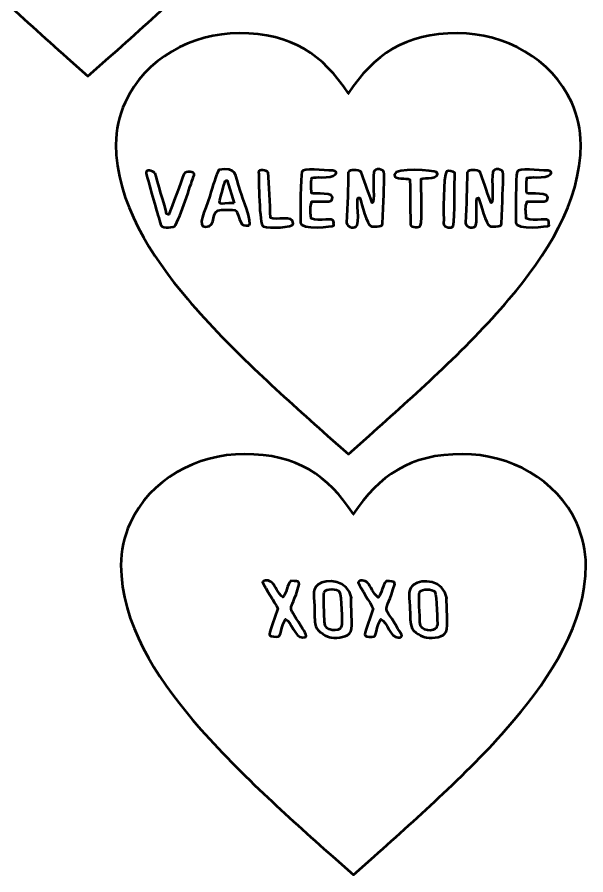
# Model space of a CAD drawing. Header units: centimetres. Extents: x -13.9 to 13.1, y -15.4 to 13.9.
# Drawn here: x 2.76 to 13.08, y -15.43 to 0.14 of the extents above; entities that cross this region are included whole.
import ezdxf

# ---------------------------------------------------------------- set-up
doc = ezdxf.new("R2010")
doc.units = ezdxf.units.CM
doc.header["$MEASUREMENT"] = 0
doc.layers.add('Layer 1', color=7, linetype='Continuous')

msp = doc.modelspace()

# ---------------------------------------------------------------- linework, layer by layer
at = {"layer": 'Layer 1', "color": 225, "lineweight": 53}
msp.add_open_spline([(4.04114, 5.62102), (4.5085, 6.31952), (5.06222, 6.71068), (6.02488, 6.71068), (6.02488, 6.71068), (6.8834, 6.71068), (7.7343, 6.25602), (8.09752, 5.45338), (8.09752, 5.45338), (8.2042, 5.21462), (8.26262, 4.95554), (8.26262, 4.69392), (8.26262, 4.69392), (8.26262, 3.63982), (7.62, 2.66446), (6.96468, 1.88722), (6.96468, 1.88722), (6.56336, 1.41224), (6.12648, 0.97282), (5.67436, 0.5461), (5.67436, 0.5461), (5.26288, 0.15748), (4.84124, -0.22098), (4.4196, -0.5969), (4.4196, -0.5969), (4.4196, -0.5969), (4.04368, -0.92964), (4.04368, -0.92964), (4.04368, -0.92964), (4.04368, -0.92964), (3.66776, -0.5969), (3.66776, -0.5969), (3.66776, -0.5969), (3.24358, -0.22098), (2.82194, 0.15748), (2.413, 0.5461), (2.413, 0.5461), (1.96342, 0.97282), (1.524, 1.41478), (1.12268, 1.88722), (1.12268, 1.88722), (0.46736, 2.66446), (-0.17526, 3.63982), (-0.17526, 4.69392), (-0.17526, 4.69392), (-0.17526, 4.95554), (-0.11938, 5.21462), (-0.01016, 5.45338), (-0.01016, 5.45338), (0.35052, 6.25348), (1.20142, 6.71068), (2.06248, 6.71068), (2.06248, 6.71068), (3.02514, 6.71068), (3.57632, 6.32206), (4.04622, 5.62102), (4.04622, 5.62102), (4.04622, 5.62102), (4.04114, 5.62102), (4.04114, 5.62102)], degree=3, knots=[0, 0, 0, 0, 0.0625, 0.0625, 0.0625, 0.0625, 0.125, 0.125, 0.125, 0.125, 0.1875, 0.1875, 0.1875, 0.1875, 0.25, 0.25, 0.25, 0.25, 0.3125, 0.3125, 0.3125, 0.3125, 0.375, 0.375, 0.375, 0.375, 0.4375, 0.4375, 0.4375, 0.4375, 0.5, 0.5, 0.5, 0.5, 0.5625, 0.5625, 0.5625, 0.5625, 0.625, 0.625, 0.625, 0.625, 0.6875, 0.6875, 0.6875, 0.6875, 0.75, 0.75, 0.75, 0.75, 0.8125, 0.8125, 0.8125, 0.8125, 0.875, 0.875, 0.875, 0.875, 1, 1, 1, 1], dxfattribs=at)
at = {"layer": 'Layer 1', "color": 233, "lineweight": 53}
for points, knots in [([(8.76808, -1.24206), (9.23544, -0.54356), (9.78916, -0.1524), (10.75182, -0.1524), (10.75182, -0.1524), (11.61034, -0.1524), (12.46124, -0.60706), (12.82446, -1.4097), (12.82446, -1.4097), (12.93114, -1.64846), (12.98956, -1.90754), (12.98956, -2.16916), (12.98956, -2.16916), (12.98956, -3.22326), (12.34694, -4.19862), (11.69162, -4.97586), (11.69162, -4.97586), (11.2903, -5.45084), (10.85342, -5.89026), (10.4013, -6.31698), (10.4013, -6.31698), (9.98982, -6.7056), (9.56818, -7.08406), (9.14654, -7.45998), (9.14654, -7.45998), (9.14654, -7.45998), (8.77062, -7.79272), (8.77062, -7.79272), (8.77062, -7.79272), (8.77062, -7.79272), (8.3947, -7.45998), (8.3947, -7.45998), (8.3947, -7.45998), (7.97052, -7.08406), (7.54888, -6.7056), (7.13994, -6.31698), (7.13994, -6.31698), (6.69036, -5.89026), (6.25094, -5.4483), (5.84962, -4.97586), (5.84962, -4.97586), (5.1943, -4.19862), (4.55168, -3.22326), (4.55168, -2.16916), (4.55168, -2.16916), (4.55168, -1.90754), (4.60756, -1.64846), (4.71678, -1.4097), (4.71678, -1.4097), (5.07746, -0.6096), (5.92836, -0.1524), (6.78942, -0.1524), (6.78942, -0.1524), (7.75208, -0.1524), (8.30326, -0.54102), (8.77316, -1.24206), (8.77316, -1.24206), (8.77316, -1.24206), (8.76808, -1.24206), (8.76808, -1.24206)], [0, 0, 0, 0, 0.0625, 0.0625, 0.0625, 0.0625, 0.125, 0.125, 0.125, 0.125, 0.1875, 0.1875, 0.1875, 0.1875, 0.25, 0.25, 0.25, 0.25, 0.3125, 0.3125, 0.3125, 0.3125, 0.375, 0.375, 0.375, 0.375, 0.4375, 0.4375, 0.4375, 0.4375, 0.5, 0.5, 0.5, 0.5, 0.5625, 0.5625, 0.5625, 0.5625, 0.625, 0.625, 0.625, 0.625, 0.6875, 0.6875, 0.6875, 0.6875, 0.75, 0.75, 0.75, 0.75, 0.8125, 0.8125, 0.8125, 0.8125, 0.875, 0.875, 0.875, 0.875, 1, 1, 1, 1]), ([(5.26542, -2.6924), (5.2959, -2.8194), (5.44322, -3.29438), (5.47116, -3.429), (5.47116, -3.429), (5.49402, -3.43916), (5.50672, -3.44424), (5.50926, -3.4417), (5.50926, -3.4417), (5.56768, -3.302), (5.73532, -2.83972), (5.78612, -2.70764), (5.78612, -2.70764), (5.81152, -2.64414), (5.99948, -2.66192), (5.97154, -2.72542), (5.97154, -2.72542), (5.9182, -2.86004), (5.7658, -3.36804), (5.63372, -3.63728), (5.63372, -3.63728), (5.6134, -3.67792), (5.40766, -3.70332), (5.36702, -3.63728), (5.36702, -3.63728), (5.30352, -3.41884), (5.21462, -3.10642), (5.09778, -2.69494), (5.09778, -2.69494), (5.10032, -2.60604), (5.20954, -2.65176), (5.26034, -2.68986), (5.26034, -2.68986), (5.26034, -2.68986), (5.26542, -2.6924), (5.26542, -2.6924)], [0, 0, 0, 0, 0.1, 0.1, 0.1, 0.1, 0.2, 0.2, 0.2, 0.2, 0.3, 0.3, 0.3, 0.3, 0.4, 0.4, 0.4, 0.4, 0.5, 0.5, 0.5, 0.5, 0.6, 0.6, 0.6, 0.6, 0.7, 0.7, 0.7, 0.7, 0.8, 0.8, 0.8, 0.8, 1, 1, 1, 1]), ([(6.9723, -3.6449), (6.95706, -3.63982), (6.86054, -3.6576), (6.83768, -3.6195), (6.83768, -3.6195), (6.68274, -3.32994), (6.85546, -3.35788), (6.46938, -3.35788), (6.46938, -3.35788), (6.2357, -3.35788), (6.40588, -3.66522), (6.17728, -3.66522), (6.17728, -3.66522), (6.01218, -3.66522), (6.1722, -3.38582), (6.25348, -3.1115), (6.25348, -3.1115), (6.31444, -2.90576), (6.36778, -2.7432), (6.41858, -2.6289), (6.41858, -2.6289), (6.75894, -2.5908), (6.70052, -2.68986), (6.81228, -3.02514), (6.81228, -3.02514), (6.83768, -3.10134), (7.0358, -3.61696), (6.9723, -3.6449)], [0, 0, 0, 0, 0.125, 0.125, 0.125, 0.125, 0.25, 0.25, 0.25, 0.25, 0.375, 0.375, 0.375, 0.375, 0.5, 0.5, 0.5, 0.5, 0.625, 0.625, 0.625, 0.625, 0.75, 0.75, 0.75, 0.75, 1, 1, 1, 1]), ([(7.31266, -2.67208), (7.3406, -2.91084), (7.34568, -3.24358), (7.35584, -3.50012), (7.35584, -3.50012), (7.45236, -3.55854), (7.76986, -3.43916), (7.76986, -3.6068), (7.76986, -3.6068), (7.76986, -3.69062), (7.3279, -3.69062), (7.23138, -3.66268), (7.23138, -3.66268), (7.14248, -3.63728), (7.1501, -2.77368), (7.14248, -2.67716), (7.14248, -2.67716), (7.1374, -2.60858), (7.28726, -2.64414), (7.31266, -2.67208)], [0, 0, 0, 0, 0.16666667, 0.16666667, 0.16666667, 0.16666667, 0.33333333, 0.33333333, 0.33333333, 0.33333333, 0.5, 0.5, 0.5, 0.5, 0.66666667, 0.66666667, 0.66666667, 0.66666667, 1, 1, 1, 1]), ([(8.48868, -2.64414), (8.61822, -2.66954), (8.53694, -2.77622), (8.27786, -2.7686), (8.27786, -2.7686), (8.21436, -2.76606), (8.15594, -2.76606), (8.10514, -2.77368), (8.10514, -2.77368), (8.09244, -2.86766), (8.09244, -2.96164), (8.1026, -3.05562), (8.1026, -3.05562), (8.14324, -3.08356), (8.55472, -3.0099), (8.47344, -3.18262), (8.47344, -3.18262), (8.45312, -3.2258), (8.16356, -3.2004), (8.10768, -3.20802), (8.10768, -3.20802), (8.06704, -3.31724), (8.08482, -3.35788), (8.09244, -3.51282), (8.09244, -3.51282), (8.24992, -3.58394), (8.51662, -3.46964), (8.50392, -3.58648), (8.50392, -3.58648), (8.50138, -3.6195), (8.509, -3.63728), (8.50646, -3.6449), (8.50646, -3.6449), (8.49884, -3.66014), (7.90194, -3.7338), (7.90194, -3.58648), (7.90194, -3.58648), (7.90194, -3.41376), (7.8994, -2.76098), (7.92734, -2.667), (7.92734, -2.667), (7.9502, -2.58826), (8.31088, -2.63906), (8.48868, -2.64414)], [0, 0, 0, 0, 0.08333333, 0.08333333, 0.08333333, 0.08333333, 0.16666667, 0.16666667, 0.16666667, 0.16666667, 0.25, 0.25, 0.25, 0.25, 0.33333333, 0.33333333, 0.33333333, 0.33333333, 0.41666667, 0.41666667, 0.41666667, 0.41666667, 0.5, 0.5, 0.5, 0.5, 0.58333333, 0.58333333, 0.58333333, 0.58333333, 0.66666667, 0.66666667, 0.66666667, 0.66666667, 0.75, 0.75, 0.75, 0.75, 0.83333333, 0.83333333, 0.83333333, 0.83333333, 1, 1, 1, 1]), ([(9.0043, -2.67208), (9.04748, -2.79908), (9.11352, -2.98704), (9.20242, -3.23088), (9.20242, -3.23088), (9.26084, -3.2258), (9.20496, -2.8194), (9.2329, -2.67462), (9.2329, -2.67462), (9.25068, -2.5908), (9.42594, -2.60096), (9.4234, -2.70764), (9.4234, -2.70764), (9.41832, -2.9083), (9.40816, -3.21056), (9.39292, -3.61442), (9.39292, -3.61442), (9.39038, -3.67538), (9.19226, -3.66014), (9.18972, -3.6576), (9.18972, -3.6576), (9.09828, -3.61188), (9.01954, -3.2639), (8.97636, -3.1369), (8.97636, -3.1369), (8.88238, -3.10388), (8.98398, -3.4544), (8.9281, -3.63728), (8.9281, -3.63728), (8.90778, -3.7084), (8.74268, -3.68554), (8.7376, -3.5941), (8.7376, -3.5941), (8.75538, -3.2639), (8.76554, -2.95656), (8.76808, -2.67716), (8.76808, -2.67716), (8.79348, -2.61366), (8.95096, -2.63144), (9.0043, -2.66954), (9.0043, -2.66954), (9.0043, -2.66954), (9.0043, -2.67208), (9.0043, -2.67208)], [0, 0, 0, 0, 0.08333333, 0.08333333, 0.08333333, 0.08333333, 0.16666667, 0.16666667, 0.16666667, 0.16666667, 0.25, 0.25, 0.25, 0.25, 0.33333333, 0.33333333, 0.33333333, 0.33333333, 0.41666667, 0.41666667, 0.41666667, 0.41666667, 0.5, 0.5, 0.5, 0.5, 0.58333333, 0.58333333, 0.58333333, 0.58333333, 0.66666667, 0.66666667, 0.66666667, 0.66666667, 0.75, 0.75, 0.75, 0.75, 0.83333333, 0.83333333, 0.83333333, 0.83333333, 1, 1, 1, 1]), ([(10.37082, -2.66954), (10.46226, -2.80416), (10.14476, -2.77368), (10.09396, -2.794), (10.09396, -2.794), (10.0838, -2.93878), (10.1219, -3.55346), (10.08126, -3.6449), (10.08126, -3.6449), (10.06094, -3.68554), (9.91108, -3.68046), (9.89838, -3.6322), (9.89838, -3.6322), (9.89584, -3.44932), (9.8933, -3.17246), (9.88822, -2.8067), (9.88822, -2.8067), (9.82218, -2.7686), (9.60628, -2.82702), (9.60628, -2.7178), (9.60628, -2.7178), (9.60628, -2.57556), (10.33272, -2.64668), (10.37336, -2.67208), (10.37336, -2.67208), (10.37336, -2.67208), (10.37082, -2.66954), (10.37082, -2.66954)], [0, 0, 0, 0, 0.125, 0.125, 0.125, 0.125, 0.25, 0.25, 0.25, 0.25, 0.375, 0.375, 0.375, 0.375, 0.5, 0.5, 0.5, 0.5, 0.625, 0.625, 0.625, 0.625, 0.75, 0.75, 0.75, 0.75, 1, 1, 1, 1]), ([(10.70356, -2.68732), (10.69086, -2.85496), (10.71118, -3.48996), (10.67054, -3.65252), (10.67054, -3.65252), (10.65784, -3.70332), (10.49782, -3.68554), (10.50036, -3.60172), (10.50036, -3.60172), (10.5029, -3.49504), (10.48512, -2.7178), (10.5537, -2.66192), (10.5537, -2.66192), (10.58926, -2.63144), (10.67562, -2.65938), (10.7061, -2.68732), (10.7061, -2.68732), (10.7061, -2.68732), (10.70356, -2.68732), (10.70356, -2.68732)], [0, 0, 0, 0, 0.16666667, 0.16666667, 0.16666667, 0.16666667, 0.33333333, 0.33333333, 0.33333333, 0.33333333, 0.5, 0.5, 0.5, 0.5, 0.66666667, 0.66666667, 0.66666667, 0.66666667, 1, 1, 1, 1]), ([(11.1633, -2.67208), (11.20648, -2.79908), (11.27252, -2.98704), (11.36142, -3.23088), (11.36142, -3.23088), (11.41984, -3.2258), (11.36396, -2.8194), (11.3919, -2.67462), (11.3919, -2.67462), (11.40968, -2.5908), (11.58494, -2.60096), (11.5824, -2.70764), (11.5824, -2.70764), (11.57732, -2.9083), (11.56716, -3.21056), (11.55192, -3.61442), (11.55192, -3.61442), (11.54938, -3.67538), (11.35126, -3.66014), (11.34872, -3.6576), (11.34872, -3.6576), (11.25728, -3.61188), (11.17854, -3.2639), (11.13536, -3.1369), (11.13536, -3.1369), (11.05408, -3.10896), (11.1252, -3.51028), (11.0871, -3.63728), (11.0871, -3.63728), (11.06678, -3.7084), (10.90168, -3.68554), (10.8966, -3.5941), (10.8966, -3.5941), (10.91438, -3.2639), (10.92454, -2.95656), (10.92708, -2.67716), (10.92708, -2.67716), (10.95248, -2.61366), (11.10996, -2.63144), (11.1633, -2.66954), (11.1633, -2.66954), (11.1633, -2.66954), (11.1633, -2.67208), (11.1633, -2.67208)], [0, 0, 0, 0, 0.08333333, 0.08333333, 0.08333333, 0.08333333, 0.16666667, 0.16666667, 0.16666667, 0.16666667, 0.25, 0.25, 0.25, 0.25, 0.33333333, 0.33333333, 0.33333333, 0.33333333, 0.41666667, 0.41666667, 0.41666667, 0.41666667, 0.5, 0.5, 0.5, 0.5, 0.58333333, 0.58333333, 0.58333333, 0.58333333, 0.66666667, 0.66666667, 0.66666667, 0.66666667, 0.75, 0.75, 0.75, 0.75, 0.83333333, 0.83333333, 0.83333333, 0.83333333, 1, 1, 1, 1]), ([(12.3952, -2.64414), (12.52474, -2.66954), (12.44346, -2.77622), (12.18438, -2.7686), (12.18438, -2.7686), (12.12088, -2.76606), (12.06246, -2.76606), (12.01166, -2.77368), (12.01166, -2.77368), (11.99896, -2.86766), (11.99896, -2.96164), (12.00912, -3.05562), (12.00912, -3.05562), (12.04976, -3.08356), (12.46124, -3.0099), (12.37996, -3.18262), (12.37996, -3.18262), (12.35964, -3.2258), (12.07008, -3.2004), (12.0142, -3.20802), (12.0142, -3.20802), (11.97356, -3.31724), (11.99134, -3.35788), (11.99896, -3.51282), (11.99896, -3.51282), (12.15644, -3.58394), (12.42314, -3.46964), (12.41044, -3.58648), (12.41044, -3.58648), (12.4079, -3.6195), (12.41552, -3.63728), (12.41298, -3.6449), (12.41298, -3.6449), (12.40536, -3.66014), (11.80846, -3.7338), (11.80846, -3.58648), (11.80846, -3.58648), (11.80846, -3.41376), (11.80592, -2.76098), (11.83386, -2.667), (11.83386, -2.667), (11.85672, -2.58826), (12.2174, -2.63906), (12.3952, -2.64414)], [0, 0, 0, 0, 0.08333333, 0.08333333, 0.08333333, 0.08333333, 0.16666667, 0.16666667, 0.16666667, 0.16666667, 0.25, 0.25, 0.25, 0.25, 0.33333333, 0.33333333, 0.33333333, 0.33333333, 0.41666667, 0.41666667, 0.41666667, 0.41666667, 0.5, 0.5, 0.5, 0.5, 0.58333333, 0.58333333, 0.58333333, 0.58333333, 0.66666667, 0.66666667, 0.66666667, 0.66666667, 0.75, 0.75, 0.75, 0.75, 0.83333333, 0.83333333, 0.83333333, 0.83333333, 1, 1, 1, 1]), ([(6.69798, -3.23342), (6.69798, -3.23342), (6.57098, -2.82448), (6.57098, -2.82448), (6.57098, -2.82448), (6.5278, -2.81686), (6.53034, -2.85496), (6.48462, -3.00482), (6.48462, -3.00482), (6.38556, -3.3401), (6.4135, -3.23342), (6.69544, -3.23342), (6.69544, -3.23342), (6.69544, -3.23342), (6.69798, -3.23342), (6.69798, -3.23342)], [0, 0, 0, 0, 0.2, 0.2, 0.2, 0.2, 0.4, 0.4, 0.4, 0.4, 0.6, 0.6, 0.6, 0.6, 1, 1, 1, 1])]:
    msp.add_open_spline(points, degree=3, knots=knots, dxfattribs=at)
at = {"layer": 'Layer 1', "color": 125, "lineweight": 53}
for points, knots in [([(8.85952, -8.88238), (9.32688, -8.18388), (9.8806, -7.79272), (10.84326, -7.79272), (10.84326, -7.79272), (11.70178, -7.79272), (12.55268, -8.24738), (12.9159, -9.05002), (12.9159, -9.05002), (13.02258, -9.28878), (13.081, -9.54786), (13.081, -9.80948), (13.081, -9.80948), (13.081, -10.86358), (12.43838, -11.83894), (11.78306, -12.61618), (11.78306, -12.61618), (11.38174, -13.09116), (10.94486, -13.53058), (10.49274, -13.9573), (10.49274, -13.9573), (10.08126, -14.34592), (9.65962, -14.72438), (9.23798, -15.1003), (9.23798, -15.1003), (9.23798, -15.1003), (8.86206, -15.43304), (8.86206, -15.43304), (8.86206, -15.43304), (8.86206, -15.43304), (8.48614, -15.1003), (8.48614, -15.1003), (8.48614, -15.1003), (8.06196, -14.72438), (7.64032, -14.34592), (7.23138, -13.9573), (7.23138, -13.9573), (6.7818, -13.53058), (6.34238, -13.08862), (5.94106, -12.61618), (5.94106, -12.61618), (5.28574, -11.83894), (4.64312, -10.86358), (4.64312, -9.80948), (4.64312, -9.80948), (4.64312, -9.54786), (4.699, -9.28878), (4.80822, -9.05002), (4.80822, -9.05002), (5.1689, -8.24992), (6.0198, -7.79272), (6.88086, -7.79272), (6.88086, -7.79272), (7.84352, -7.79272), (8.3947, -8.18134), (8.8646, -8.88238), (8.8646, -8.88238), (8.8646, -8.88238), (8.85952, -8.88238), (8.85952, -8.88238)], [0, 0, 0, 0, 0.0625, 0.0625, 0.0625, 0.0625, 0.125, 0.125, 0.125, 0.125, 0.1875, 0.1875, 0.1875, 0.1875, 0.25, 0.25, 0.25, 0.25, 0.3125, 0.3125, 0.3125, 0.3125, 0.375, 0.375, 0.375, 0.375, 0.4375, 0.4375, 0.4375, 0.4375, 0.5, 0.5, 0.5, 0.5, 0.5625, 0.5625, 0.5625, 0.5625, 0.625, 0.625, 0.625, 0.625, 0.6875, 0.6875, 0.6875, 0.6875, 0.75, 0.75, 0.75, 0.75, 0.8125, 0.8125, 0.8125, 0.8125, 0.875, 0.875, 0.875, 0.875, 1, 1, 1, 1]), ([(7.38886, -10.12698), (7.44728, -10.19302), (7.49046, -10.32256), (7.57936, -10.39368), (7.57936, -10.39368), (7.65302, -10.32002), (7.65556, -10.17016), (7.72414, -10.0965), (7.72414, -10.0965), (7.91718, -10.0965), (7.8613, -10.12952), (7.87908, -10.15492), (7.87908, -10.15492), (7.7089, -10.74928), (7.64286, -10.4648), (7.90956, -10.91184), (7.90956, -10.91184), (7.99084, -11.049), (8.06196, -11.12266), (7.94258, -11.12266), (7.94258, -11.12266), (7.79526, -11.12266), (7.74446, -10.84072), (7.63016, -10.78992), (7.63016, -10.78992), (7.48792, -11.03122), (7.60222, -11.13282), (7.40918, -11.10742), (7.40918, -11.10742), (7.28726, -11.09218), (7.3279, -11.07948), (7.49046, -10.59434), (7.49046, -10.59434), (7.43712, -10.49528), (7.26694, -10.23112), (7.2136, -10.11936), (7.2136, -10.11936), (7.23646, -10.0711), (7.3406, -10.07872), (7.38378, -10.12698), (7.38378, -10.12698), (7.38378, -10.12698), (7.38886, -10.12698), (7.38886, -10.12698)], [0, 0, 0, 0, 0.08333333, 0.08333333, 0.08333333, 0.08333333, 0.16666667, 0.16666667, 0.16666667, 0.16666667, 0.25, 0.25, 0.25, 0.25, 0.33333333, 0.33333333, 0.33333333, 0.33333333, 0.41666667, 0.41666667, 0.41666667, 0.41666667, 0.5, 0.5, 0.5, 0.5, 0.58333333, 0.58333333, 0.58333333, 0.58333333, 0.66666667, 0.66666667, 0.66666667, 0.66666667, 0.75, 0.75, 0.75, 0.75, 0.83333333, 0.83333333, 0.83333333, 0.83333333, 1, 1, 1, 1]), ([(8.82142, -10.4013), (8.8138, -10.53846), (8.85444, -10.91946), (8.8138, -11.01598), (8.8138, -11.01598), (8.76808, -11.11758), (8.58774, -11.14044), (8.45566, -11.12266), (8.45566, -11.12266), (8.3947, -11.11504), (8.20928, -11.02868), (8.18134, -10.922), (8.18134, -10.922), (8.14832, -10.795), (8.16356, -10.72896), (8.1534, -10.54608), (8.1534, -10.54608), (8.1407, -10.32764), (8.11784, -10.24636), (8.22198, -10.16254), (8.22198, -10.16254), (8.36676, -10.04824), (8.7757, -10.07872), (8.8265, -10.40384), (8.8265, -10.40384), (8.8265, -10.40384), (8.82142, -10.4013), (8.82142, -10.4013)], [0, 0, 0, 0, 0.125, 0.125, 0.125, 0.125, 0.25, 0.25, 0.25, 0.25, 0.375, 0.375, 0.375, 0.375, 0.5, 0.5, 0.5, 0.5, 0.625, 0.625, 0.625, 0.625, 0.75, 0.75, 0.75, 0.75, 1, 1, 1, 1]), ([(9.12114, -10.12952), (9.17956, -10.19556), (9.22274, -10.3251), (9.31164, -10.39622), (9.31164, -10.39622), (9.3853, -10.32256), (9.38784, -10.1727), (9.45642, -10.09904), (9.45642, -10.09904), (9.64946, -10.09904), (9.59358, -10.13206), (9.61136, -10.15746), (9.61136, -10.15746), (9.44118, -10.75182), (9.37514, -10.46734), (9.64184, -10.91438), (9.64184, -10.91438), (9.72312, -11.05154), (9.79424, -11.1252), (9.67486, -11.1252), (9.67486, -11.1252), (9.52754, -11.1252), (9.47674, -10.84326), (9.36244, -10.79246), (9.36244, -10.79246), (9.2202, -11.03376), (9.3345, -11.13536), (9.14146, -11.10996), (9.14146, -11.10996), (9.01954, -11.09472), (9.05764, -11.08964), (9.22274, -10.59688), (9.22274, -10.59688), (9.1694, -10.49782), (8.99922, -10.23366), (8.94588, -10.1219), (8.94588, -10.1219), (8.96874, -10.07364), (9.07288, -10.08126), (9.11606, -10.12952), (9.11606, -10.12952), (9.11606, -10.12952), (9.12114, -10.12952), (9.12114, -10.12952)], [0, 0, 0, 0, 0.08333333, 0.08333333, 0.08333333, 0.08333333, 0.16666667, 0.16666667, 0.16666667, 0.16666667, 0.25, 0.25, 0.25, 0.25, 0.33333333, 0.33333333, 0.33333333, 0.33333333, 0.41666667, 0.41666667, 0.41666667, 0.41666667, 0.5, 0.5, 0.5, 0.5, 0.58333333, 0.58333333, 0.58333333, 0.58333333, 0.66666667, 0.66666667, 0.66666667, 0.66666667, 0.75, 0.75, 0.75, 0.75, 0.83333333, 0.83333333, 0.83333333, 0.83333333, 1, 1, 1, 1]), ([(10.5537, -10.40384), (10.54608, -10.541), (10.58672, -10.922), (10.54608, -11.01852), (10.54608, -11.01852), (10.50036, -11.12012), (10.32002, -11.14298), (10.18794, -11.1252), (10.18794, -11.1252), (10.12698, -11.11758), (9.94156, -11.03122), (9.91362, -10.92454), (9.91362, -10.92454), (9.8806, -10.79754), (9.89584, -10.7315), (9.88568, -10.54862), (9.88568, -10.54862), (9.87298, -10.33018), (9.85012, -10.2489), (9.95426, -10.16508), (9.95426, -10.16508), (10.09904, -10.05078), (10.50798, -10.08126), (10.55878, -10.40638), (10.55878, -10.40638), (10.55878, -10.40638), (10.5537, -10.40384), (10.5537, -10.40384)], [0, 0, 0, 0, 0.125, 0.125, 0.125, 0.125, 0.25, 0.25, 0.25, 0.25, 0.375, 0.375, 0.375, 0.375, 0.5, 0.5, 0.5, 0.5, 0.625, 0.625, 0.625, 0.625, 0.75, 0.75, 0.75, 0.75, 1, 1, 1, 1]), ([(8.65378, -10.88898), (8.65378, -10.88136), (8.65124, -10.35304), (8.60552, -10.287), (8.60552, -10.287), (8.5725, -10.24128), (8.36676, -10.2235), (8.3312, -10.2997), (8.3312, -10.2997), (8.30834, -10.34796), (8.33882, -10.7569), (8.33628, -10.84072), (8.33628, -10.84072), (8.3312, -11.03122), (8.6106, -11.0109), (8.636, -10.94232), (8.636, -10.94232), (8.64108, -10.92454), (8.64616, -10.90676), (8.65378, -10.88898)], [0, 0, 0, 0, 0.16666667, 0.16666667, 0.16666667, 0.16666667, 0.33333333, 0.33333333, 0.33333333, 0.33333333, 0.5, 0.5, 0.5, 0.5, 0.66666667, 0.66666667, 0.66666667, 0.66666667, 1, 1, 1, 1]), ([(10.38606, -10.89152), (10.38606, -10.8839), (10.38352, -10.35558), (10.3378, -10.28954), (10.3378, -10.28954), (10.30478, -10.24382), (10.09904, -10.22604), (10.06348, -10.30224), (10.06348, -10.30224), (10.04062, -10.3505), (10.0711, -10.75944), (10.06856, -10.84326), (10.06856, -10.84326), (10.06348, -11.03376), (10.34288, -11.01344), (10.36828, -10.94486), (10.36828, -10.94486), (10.37336, -10.92708), (10.37844, -10.9093), (10.38606, -10.89152)], [0, 0, 0, 0, 0.16666667, 0.16666667, 0.16666667, 0.16666667, 0.33333333, 0.33333333, 0.33333333, 0.33333333, 0.5, 0.5, 0.5, 0.5, 0.66666667, 0.66666667, 0.66666667, 0.66666667, 1, 1, 1, 1])]:
    msp.add_open_spline(points, degree=3, knots=knots, dxfattribs=at)

doc.saveas('drawing.dxf')
